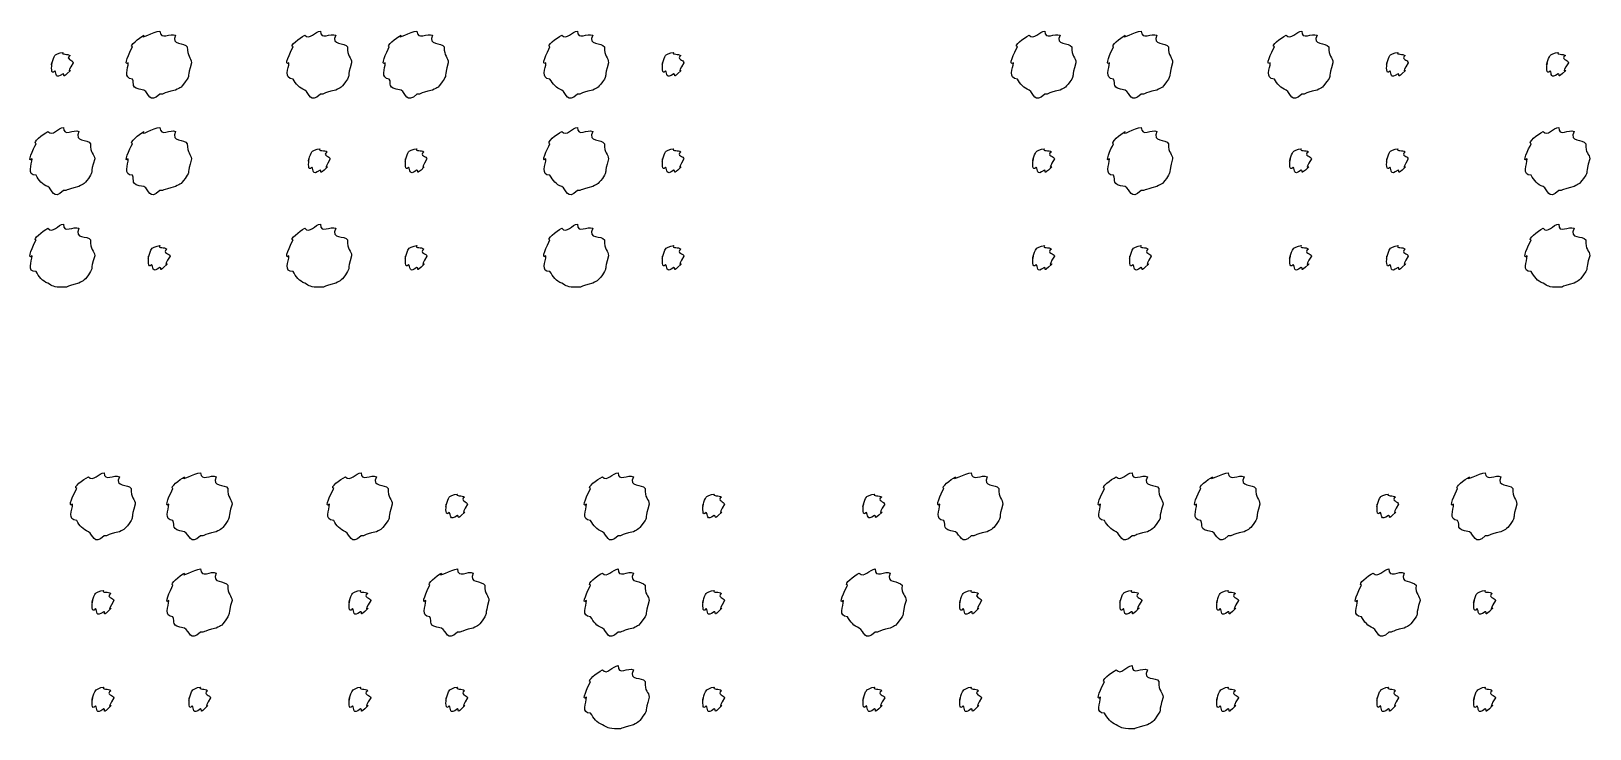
# Model space of a CAD drawing. Header units: millimetres. Extents: x 32 to 178, y 41 to 266.
# Drawn here: x 106.98 to 123.85, y 210.85 to 218.41 of the extents above; entities that cross this region are included whole.
import ezdxf

# ---------------------------------------------------------------- set-up
doc = ezdxf.new("R2010")
doc.units = ezdxf.units.MM
doc.layers.get('0').update_dxf_attribs({"linetype": 'CONTINUOUS'})

msp = doc.modelspace()

# ---------------------------------------------------------------- linework, layer by layer
at = {"color": 0}
for p, q in [((108.37, 218.408), (108.37, 218.408)), ((110.111, 218.408), (110.111, 218.408)), ((111.153, 218.408), (111.153, 218.408)), ((112.893, 218.408), (112.893, 218.408)), ((117.953, 218.408), (117.953, 218.408)), ((118.995, 218.408), (118.995, 218.408)), ((120.735, 218.408), (120.735, 218.408)), ((107.323, 218.176), (107.323, 218.176)), ((113.935, 218.176), (113.935, 218.176)), ((121.777, 218.176), (121.777, 218.176)), ((123.512, 218.176), (123.512, 218.176)), ((107.328, 217.366), (107.328, 217.366)), ((108.37, 217.366), (108.37, 217.366)), ((112.893, 217.366), (112.893, 217.366)), ((118.995, 217.366), (118.995, 217.366)), ((123.518, 217.366), (123.518, 217.366)), ((110.105, 217.135), (110.105, 217.135)), ((111.153, 217.135), (111.153, 217.135)), ((113.935, 217.135), (113.935, 217.135)), ((117.948, 217.135), (117.948, 217.135)), ((120.73, 217.135), (120.73, 217.135)), ((121.777, 217.135), (121.777, 217.135)), ((107.328, 216.319), (107.328, 216.319)), ((110.111, 216.319), (110.111, 216.319)), ((112.893, 216.319), (112.893, 216.319)), ((123.518, 216.319), (123.518, 216.319)), ((108.37, 216.087), (108.37, 216.087)), ((111.153, 216.087), (111.153, 216.087)), ((113.935, 216.087), (113.935, 216.087)), ((117.948, 216.087), (117.948, 216.087)), ((118.995, 216.087), (118.995, 216.087)), ((120.73, 216.087), (120.73, 216.087)), ((121.777, 216.087), (121.777, 216.087)), ((107.768, 213.628), (107.768, 213.628)), ((108.81, 213.628), (108.81, 213.628)), ((110.55, 213.628), (110.55, 213.628)), ((113.333, 213.628), (113.333, 213.628)), ((117.157, 213.628), (117.157, 213.628)), ((118.897, 213.628), (118.897, 213.628)), ((119.939, 213.628), (119.939, 213.628)), ((122.721, 213.628), (122.721, 213.628)), ((111.592, 213.396), (111.592, 213.396)), ((114.374, 213.396), (114.374, 213.396)), ((116.109, 213.396), (116.109, 213.396)), ((121.674, 213.396), (121.674, 213.396)), ((108.81, 212.586), (108.81, 212.586)), ((111.592, 212.586), (111.592, 212.586)), ((113.333, 212.586), (113.333, 212.586)), ((116.115, 212.586), (116.115, 212.586)), ((121.679, 212.586), (121.679, 212.586)), ((107.763, 212.354), (107.763, 212.354)), ((110.545, 212.354), (110.545, 212.354)), ((114.374, 212.354), (114.374, 212.354)), ((117.157, 212.354), (117.157, 212.354)), ((118.892, 212.354), (118.892, 212.354)), ((119.939, 212.354), (119.939, 212.354)), ((122.721, 212.354), (122.721, 212.354)), ((113.333, 211.539), (113.333, 211.539)), ((118.897, 211.539), (118.897, 211.539)), ((107.763, 211.307), (107.763, 211.307)), ((108.81, 211.307), (108.81, 211.307)), ((110.545, 211.307), (110.545, 211.307)), ((111.592, 211.307), (111.592, 211.307)), ((114.374, 211.307), (114.374, 211.307)), ((116.109, 211.307), (116.109, 211.307)), ((117.157, 211.307), (117.157, 211.307)), ((119.939, 211.307), (119.939, 211.307)), ((121.674, 211.307), (121.674, 211.307)), ((122.721, 211.307), (122.721, 211.307))]:
    msp.add_line(p, q, dxfattribs=at)
for points in [[(108.199, 218.364), (108.14, 218.306), (108.311, 218.408), (108.37, 218.408)], [(108.37, 218.408), (108.376, 218.306), (108.486, 218.393), (108.541, 218.364)], [(109.94, 218.364), (109.992, 218.306), (110.051, 218.408), (110.111, 218.408)], [(110.111, 218.408), (110.107, 218.306), (110.221, 218.393), (110.276, 218.364)], [(110.982, 218.364), (110.923, 218.306), (111.093, 218.408), (111.153, 218.408)], [(111.153, 218.408), (111.158, 218.306), (111.268, 218.393), (111.324, 218.364)], [(112.722, 218.364), (112.775, 218.306), (112.834, 218.408), (112.893, 218.408)], [(112.893, 218.408), (112.889, 218.306), (113.003, 218.393), (113.058, 218.364)], [(117.782, 218.364), (117.835, 218.306), (117.894, 218.408), (117.953, 218.408)], [(117.953, 218.408), (117.949, 218.306), (118.063, 218.393), (118.118, 218.364)], [(118.824, 218.364), (118.765, 218.306), (118.936, 218.408), (118.995, 218.408)], [(118.995, 218.408), (119, 218.306), (119.111, 218.393), (119.166, 218.364)], [(120.565, 218.364), (120.617, 218.306), (120.676, 218.408), (120.735, 218.408)], [(120.735, 218.408), (120.731, 218.306), (120.846, 218.393), (120.901, 218.364)], [(108.029, 218.066), (107.971, 218.019), (108.042, 218.182), (108.073, 218.237)], [(108.073, 218.237), (108.034, 218.248), (108.147, 218.333), (108.199, 218.364)], [(108.541, 218.364), (108.486, 218.248), (108.638, 218.292), (108.668, 218.237)], [(108.668, 218.237), (108.663, 218.138), (108.712, 218.124), (108.712, 218.066)], [(109.769, 218.066), (109.706, 218.019), (109.783, 218.182), (109.813, 218.237)], [(109.813, 218.237), (109.765, 218.248), (109.885, 218.333), (109.94, 218.364)], [(110.276, 218.364), (110.217, 218.248), (110.373, 218.292), (110.403, 218.237)], [(110.403, 218.237), (110.393, 218.138), (110.447, 218.124), (110.447, 218.066)], [(110.811, 218.066), (110.753, 218.019), (110.824, 218.182), (110.855, 218.237)], [(110.855, 218.237), (110.816, 218.248), (110.929, 218.333), (110.982, 218.364)], [(111.324, 218.364), (111.268, 218.248), (111.42, 218.292), (111.45, 218.237)], [(111.45, 218.237), (111.445, 218.138), (111.494, 218.124), (111.494, 218.066)], [(112.551, 218.066), (112.488, 218.019), (112.565, 218.182), (112.595, 218.237)], [(112.595, 218.237), (112.547, 218.248), (112.667, 218.333), (112.722, 218.364)], [(113.058, 218.364), (112.999, 218.248), (113.155, 218.292), (113.185, 218.237)], [(113.185, 218.237), (113.176, 218.138), (113.229, 218.124), (113.229, 218.066)], [(117.612, 218.066), (117.548, 218.019), (117.625, 218.182), (117.656, 218.237)], [(117.656, 218.237), (117.607, 218.248), (117.727, 218.333), (117.782, 218.364)], [(118.118, 218.364), (118.059, 218.248), (118.215, 218.292), (118.245, 218.237)], [(118.245, 218.237), (118.236, 218.138), (118.29, 218.124), (118.29, 218.066)], [(118.653, 218.066), (118.595, 218.019), (118.667, 218.182), (118.697, 218.237)], [(118.697, 218.237), (118.659, 218.248), (118.772, 218.333), (118.824, 218.364)], [(119.166, 218.364), (119.111, 218.248), (119.262, 218.292), (119.293, 218.237)], [(119.293, 218.237), (119.287, 218.138), (119.337, 218.124), (119.337, 218.066)], [(120.394, 218.066), (120.33, 218.019), (120.408, 218.182), (120.438, 218.237)], [(120.438, 218.237), (120.39, 218.248), (120.51, 218.333), (120.565, 218.364)], [(120.901, 218.364), (120.842, 218.248), (120.997, 218.292), (121.027, 218.237)], [(121.027, 218.237), (121.018, 218.138), (121.072, 218.124), (121.072, 218.066)], [(107.202, 218.066), (107.185, 217.991), (107.213, 218.121), (107.235, 218.143)], [(107.235, 217.978), (107.185, 217.924), (107.202, 218.029), (107.202, 218.066)], [(107.235, 218.143), (107.229, 218.152), (107.286, 218.176), (107.323, 218.176)], [(107.323, 218.176), (107.296, 218.152), (107.378, 218.166), (107.4, 218.143)], [(107.4, 218.143), (107.34, 218.108), (107.433, 218.095), (107.433, 218.066)], [(107.433, 218.066), (107.34, 217.924), (107.422, 218), (107.4, 217.978)], [(108.073, 217.89), (107.971, 217.898), (108.029, 218.003), (108.029, 218.066)], [(108.712, 218.066), (108.663, 217.898), (108.697, 217.945), (108.668, 217.89)], [(109.813, 217.89), (109.706, 217.898), (109.769, 218.003), (109.769, 218.066)], [(110.447, 218.066), (110.393, 217.898), (110.432, 217.945), (110.403, 217.89)], [(110.855, 217.89), (110.753, 217.898), (110.811, 218.003), (110.811, 218.066)], [(111.494, 218.066), (111.445, 217.898), (111.479, 217.945), (111.45, 217.89)], [(112.595, 217.89), (112.488, 217.898), (112.551, 218.003), (112.551, 218.066)], [(113.229, 218.066), (113.176, 217.898), (113.214, 217.945), (113.185, 217.89)], [(113.814, 218.066), (113.8, 217.991), (113.824, 218.121), (113.847, 218.143)], [(113.847, 217.978), (113.8, 217.924), (113.814, 218.029), (113.814, 218.066)], [(113.847, 218.143), (113.844, 218.152), (113.897, 218.176), (113.935, 218.176)], [(113.935, 218.176), (113.91, 218.152), (113.99, 218.166), (114.012, 218.143)], [(114.012, 218.143), (113.954, 218.108), (114.045, 218.095), (114.045, 218.066)], [(114.045, 218.066), (113.954, 217.924), (114.034, 218), (114.012, 217.978)], [(117.656, 217.89), (117.548, 217.898), (117.612, 218.003), (117.612, 218.066)], [(118.29, 218.066), (118.236, 217.898), (118.274, 217.945), (118.245, 217.89)], [(118.697, 217.89), (118.595, 217.898), (118.653, 218.003), (118.653, 218.066)], [(119.337, 218.066), (119.287, 217.898), (119.321, 217.945), (119.293, 217.89)], [(120.438, 217.89), (120.33, 217.898), (120.394, 218.003), (120.394, 218.066)], [(121.072, 218.066), (121.018, 217.898), (121.056, 217.945), (121.027, 217.89)], [(121.656, 218.066), (121.642, 217.991), (121.667, 218.121), (121.689, 218.143)], [(121.689, 217.978), (121.642, 217.924), (121.656, 218.029), (121.656, 218.066)], [(121.689, 218.143), (121.686, 218.152), (121.74, 218.176), (121.777, 218.176)], [(121.777, 218.176), (121.752, 218.152), (121.833, 218.166), (121.854, 218.143)], [(121.854, 218.143), (121.797, 218.108), (121.888, 218.095), (121.888, 218.066)], [(121.888, 218.066), (121.797, 217.924), (121.877, 218), (121.854, 217.978)], [(123.391, 218.066), (123.375, 217.991), (123.402, 218.121), (123.424, 218.143)], [(123.424, 217.978), (123.375, 217.924), (123.391, 218.029), (123.391, 218.066)], [(123.424, 218.143), (123.419, 218.152), (123.475, 218.176), (123.512, 218.176)], [(123.512, 218.176), (123.485, 218.152), (123.567, 218.166), (123.589, 218.143)], [(123.589, 218.143), (123.529, 218.108), (123.623, 218.095), (123.623, 218.066)], [(123.623, 218.066), (123.529, 217.924), (123.612, 218), (123.589, 217.978)], [(107.323, 217.945), (107.229, 217.88), (107.257, 217.956), (107.235, 217.978)], [(107.4, 217.978), (107.296, 217.88), (107.352, 217.945), (107.323, 217.945)], [(108.199, 217.769), (108.034, 217.792), (108.106, 217.837), (108.073, 217.89)], [(108.668, 217.89), (108.603, 217.792), (108.596, 217.798), (108.541, 217.769)], [(109.94, 217.769), (109.882, 217.792), (109.842, 217.837), (109.813, 217.89)], [(110.403, 217.89), (110.334, 217.792), (110.331, 217.798), (110.276, 217.769)], [(110.982, 217.769), (110.816, 217.792), (110.888, 217.837), (110.855, 217.89)], [(111.45, 217.89), (111.385, 217.792), (111.379, 217.798), (111.324, 217.769)], [(112.722, 217.769), (112.664, 217.792), (112.624, 217.837), (112.595, 217.89)], [(113.185, 217.89), (113.116, 217.792), (113.114, 217.798), (113.058, 217.769)], [(113.935, 217.945), (113.844, 217.88), (113.869, 217.956), (113.847, 217.978)], [(114.012, 217.978), (113.91, 217.88), (113.964, 217.945), (113.935, 217.945)], [(117.782, 217.769), (117.724, 217.792), (117.685, 217.837), (117.656, 217.89)], [(118.245, 217.89), (118.176, 217.792), (118.174, 217.798), (118.118, 217.769)], [(118.824, 217.769), (118.659, 217.792), (118.731, 217.837), (118.697, 217.89)], [(119.293, 217.89), (119.228, 217.792), (119.221, 217.798), (119.166, 217.769)], [(120.565, 217.769), (120.507, 217.792), (120.467, 217.837), (120.438, 217.89)], [(121.027, 217.89), (120.959, 217.792), (120.956, 217.798), (120.901, 217.769)], [(121.777, 217.945), (121.686, 217.88), (121.711, 217.956), (121.689, 217.978)], [(121.854, 217.978), (121.752, 217.88), (121.806, 217.945), (121.777, 217.945)], [(123.512, 217.945), (123.419, 217.88), (123.446, 217.956), (123.424, 217.978)], [(123.589, 217.978), (123.485, 217.88), (123.541, 217.945), (123.512, 217.945)], [(108.37, 217.725), (108.257, 217.616), (108.254, 217.738), (108.199, 217.769)], [(108.541, 217.769), (108.376, 217.733), (108.428, 217.725), (108.37, 217.725)], [(110.111, 217.725), (109.992, 217.616), (109.995, 217.738), (109.94, 217.769)], [(110.276, 217.769), (110.107, 217.733), (110.166, 217.725), (110.111, 217.725)], [(111.153, 217.725), (111.04, 217.616), (111.037, 217.738), (110.982, 217.769)], [(111.324, 217.769), (111.158, 217.733), (111.21, 217.725), (111.153, 217.725)], [(112.893, 217.725), (112.775, 217.616), (112.777, 217.738), (112.722, 217.769)], [(113.058, 217.769), (112.889, 217.733), (112.948, 217.725), (112.893, 217.725)], [(117.953, 217.725), (117.835, 217.616), (117.837, 217.738), (117.782, 217.769)], [(118.118, 217.769), (117.949, 217.733), (118.008, 217.725), (117.953, 217.725)], [(118.995, 217.725), (118.882, 217.616), (118.879, 217.738), (118.824, 217.769)], [(119.166, 217.769), (119, 217.733), (119.053, 217.725), (118.995, 217.725)], [(120.735, 217.725), (120.617, 217.616), (120.62, 217.738), (120.565, 217.769)], [(120.901, 217.769), (120.731, 217.733), (120.79, 217.725), (120.735, 217.725)], [(107.031, 217.19), (106.983, 217.201), (107.103, 217.292), (107.158, 217.322)], [(107.158, 217.322), (107.21, 217.259), (107.269, 217.366), (107.328, 217.366)], [(107.328, 217.366), (107.325, 217.259), (107.439, 217.351), (107.494, 217.322)], [(107.494, 217.322), (107.435, 217.201), (107.59, 217.248), (107.621, 217.19)], [(108.073, 217.19), (108.034, 217.201), (108.147, 217.292), (108.199, 217.322)], [(108.199, 217.322), (108.14, 217.259), (108.311, 217.366), (108.37, 217.366)], [(108.37, 217.366), (108.376, 217.259), (108.486, 217.351), (108.541, 217.322)], [(108.541, 217.322), (108.486, 217.201), (108.638, 217.248), (108.668, 217.19)], [(112.595, 217.19), (112.547, 217.201), (112.667, 217.292), (112.722, 217.322)], [(112.722, 217.322), (112.775, 217.259), (112.834, 217.366), (112.893, 217.366)], [(112.893, 217.366), (112.889, 217.259), (113.003, 217.351), (113.058, 217.322)], [(113.058, 217.322), (112.999, 217.201), (113.155, 217.248), (113.185, 217.19)], [(118.697, 217.19), (118.659, 217.201), (118.772, 217.292), (118.824, 217.322)], [(118.824, 217.322), (118.765, 217.259), (118.936, 217.366), (118.995, 217.366)], [(118.995, 217.366), (119, 217.259), (119.111, 217.351), (119.166, 217.322)], [(119.166, 217.322), (119.111, 217.201), (119.262, 217.248), (119.293, 217.19)], [(123.22, 217.19), (123.172, 217.201), (123.292, 217.292), (123.347, 217.322)], [(123.347, 217.322), (123.399, 217.259), (123.458, 217.366), (123.518, 217.366)], [(123.518, 217.366), (123.513, 217.259), (123.628, 217.351), (123.683, 217.322)], [(123.683, 217.322), (123.624, 217.201), (123.779, 217.248), (123.81, 217.19)], [(106.987, 217.025), (106.923, 216.969), (107.001, 217.135), (107.031, 217.19)], [(107.621, 217.19), (107.611, 217.086), (107.665, 217.08), (107.665, 217.025)], [(108.029, 217.025), (107.971, 216.969), (108.042, 217.135), (108.073, 217.19)], [(108.668, 217.19), (108.663, 217.086), (108.712, 217.08), (108.712, 217.025)], [(109.984, 217.025), (109.968, 216.943), (109.995, 217.08), (110.017, 217.102)], [(110.017, 217.102), (110.012, 217.104), (110.068, 217.135), (110.105, 217.135)], [(110.105, 217.135), (110.078, 217.104), (110.161, 217.124), (110.182, 217.102)], [(110.182, 217.102), (110.122, 217.06), (110.216, 217.054), (110.216, 217.025)], [(111.031, 217.025), (111.017, 216.943), (111.042, 217.08), (111.064, 217.102)], [(111.064, 217.102), (111.062, 217.104), (111.115, 217.135), (111.153, 217.135)], [(111.153, 217.135), (111.128, 217.104), (111.208, 217.124), (111.23, 217.102)], [(111.23, 217.102), (111.172, 217.06), (111.263, 217.054), (111.263, 217.025)], [(112.551, 217.025), (112.488, 216.969), (112.565, 217.135), (112.595, 217.19)], [(113.185, 217.19), (113.176, 217.086), (113.229, 217.08), (113.229, 217.025)], [(113.814, 217.025), (113.8, 216.943), (113.824, 217.08), (113.847, 217.102)], [(113.847, 217.102), (113.844, 217.104), (113.897, 217.135), (113.935, 217.135)], [(113.935, 217.135), (113.91, 217.104), (113.99, 217.124), (114.012, 217.102)], [(114.012, 217.102), (113.954, 217.06), (114.045, 217.054), (114.045, 217.025)], [(117.826, 217.025), (117.81, 216.943), (117.837, 217.08), (117.86, 217.102)], [(117.86, 217.102), (117.854, 217.104), (117.91, 217.135), (117.948, 217.135)], [(117.948, 217.135), (117.92, 217.104), (118.003, 217.124), (118.025, 217.102)], [(118.025, 217.102), (117.964, 217.06), (118.058, 217.054), (118.058, 217.025)], [(118.653, 217.025), (118.595, 216.969), (118.667, 217.135), (118.697, 217.19)], [(119.293, 217.19), (119.287, 217.086), (119.337, 217.08), (119.337, 217.025)], [(120.609, 217.025), (120.592, 216.943), (120.62, 217.08), (120.642, 217.102)], [(120.642, 217.102), (120.636, 217.104), (120.693, 217.135), (120.73, 217.135)], [(120.73, 217.135), (120.702, 217.104), (120.785, 217.124), (120.807, 217.102)], [(120.807, 217.102), (120.746, 217.06), (120.84, 217.054), (120.84, 217.025)], [(121.656, 217.025), (121.642, 216.943), (121.667, 217.08), (121.689, 217.102)], [(121.689, 217.102), (121.686, 217.104), (121.74, 217.135), (121.777, 217.135)], [(121.777, 217.135), (121.752, 217.104), (121.833, 217.124), (121.854, 217.102)], [(121.854, 217.102), (121.797, 217.06), (121.888, 217.054), (121.888, 217.025)], [(123.176, 217.025), (123.112, 216.969), (123.19, 217.135), (123.22, 217.19)], [(123.81, 217.19), (123.8, 217.086), (123.854, 217.08), (123.854, 217.025)], [(107.031, 216.848), (106.923, 216.851), (106.987, 216.961), (106.987, 217.025)], [(107.665, 217.025), (107.611, 216.851), (107.649, 216.903), (107.621, 216.848)], [(108.073, 216.848), (107.971, 216.851), (108.029, 216.961), (108.029, 217.025)], [(108.712, 217.025), (108.663, 216.851), (108.697, 216.903), (108.668, 216.848)], [(110.017, 216.936), (109.968, 216.877), (109.984, 216.987), (109.984, 217.025)], [(110.105, 216.903), (110.012, 216.833), (110.039, 216.914), (110.017, 216.936)], [(110.182, 216.936), (110.078, 216.833), (110.134, 216.903), (110.105, 216.903)], [(110.216, 217.025), (110.122, 216.877), (110.205, 216.958), (110.182, 216.936)], [(111.064, 216.936), (111.017, 216.877), (111.031, 216.987), (111.031, 217.025)], [(111.153, 216.903), (111.062, 216.833), (111.087, 216.914), (111.064, 216.936)], [(111.23, 216.936), (111.128, 216.833), (111.181, 216.903), (111.153, 216.903)], [(111.263, 217.025), (111.172, 216.877), (111.252, 216.958), (111.23, 216.936)], [(112.595, 216.848), (112.488, 216.851), (112.551, 216.961), (112.551, 217.025)], [(113.229, 217.025), (113.176, 216.851), (113.214, 216.903), (113.185, 216.848)], [(113.847, 216.936), (113.8, 216.877), (113.814, 216.987), (113.814, 217.025)], [(113.935, 216.903), (113.844, 216.833), (113.869, 216.914), (113.847, 216.936)], [(114.012, 216.936), (113.91, 216.833), (113.964, 216.903), (113.935, 216.903)], [(114.045, 217.025), (113.954, 216.877), (114.034, 216.958), (114.012, 216.936)], [(117.86, 216.936), (117.81, 216.877), (117.826, 216.987), (117.826, 217.025)], [(117.948, 216.903), (117.854, 216.833), (117.881, 216.914), (117.86, 216.936)], [(118.025, 216.936), (117.92, 216.833), (117.977, 216.903), (117.948, 216.903)], [(118.058, 217.025), (117.964, 216.877), (118.047, 216.958), (118.025, 216.936)], [(118.697, 216.848), (118.595, 216.851), (118.653, 216.961), (118.653, 217.025)], [(119.337, 217.025), (119.287, 216.851), (119.321, 216.903), (119.293, 216.848)], [(120.642, 216.936), (120.592, 216.877), (120.609, 216.987), (120.609, 217.025)], [(120.73, 216.903), (120.636, 216.833), (120.664, 216.914), (120.642, 216.936)], [(120.807, 216.936), (120.702, 216.833), (120.759, 216.903), (120.73, 216.903)], [(120.84, 217.025), (120.746, 216.877), (120.829, 216.958), (120.807, 216.936)], [(121.689, 216.936), (121.642, 216.877), (121.656, 216.987), (121.656, 217.025)], [(121.777, 216.903), (121.686, 216.833), (121.711, 216.914), (121.689, 216.936)], [(121.854, 216.936), (121.752, 216.833), (121.806, 216.903), (121.777, 216.903)], [(121.888, 217.025), (121.797, 216.877), (121.877, 216.958), (121.854, 216.936)], [(123.22, 216.848), (123.112, 216.851), (123.176, 216.961), (123.176, 217.025)], [(123.854, 217.025), (123.8, 216.851), (123.839, 216.903), (123.81, 216.848)], [(107.158, 216.727), (107.1, 216.745), (107.06, 216.796), (107.031, 216.848)], [(107.328, 216.683), (107.21, 216.569), (107.213, 216.697), (107.158, 216.727)], [(107.494, 216.727), (107.325, 216.686), (107.384, 216.683), (107.328, 216.683)], [(107.621, 216.848), (107.552, 216.745), (107.549, 216.756), (107.494, 216.727)], [(108.199, 216.727), (108.034, 216.745), (108.106, 216.796), (108.073, 216.848)], [(108.37, 216.683), (108.257, 216.569), (108.254, 216.697), (108.199, 216.727)], [(108.541, 216.727), (108.376, 216.686), (108.428, 216.683), (108.37, 216.683)], [(108.668, 216.848), (108.603, 216.745), (108.596, 216.756), (108.541, 216.727)], [(112.722, 216.727), (112.664, 216.745), (112.624, 216.796), (112.595, 216.848)], [(112.893, 216.683), (112.775, 216.569), (112.777, 216.697), (112.722, 216.727)], [(113.058, 216.727), (112.889, 216.686), (112.948, 216.683), (112.893, 216.683)], [(113.185, 216.848), (113.116, 216.745), (113.114, 216.756), (113.058, 216.727)], [(118.824, 216.727), (118.659, 216.745), (118.731, 216.796), (118.697, 216.848)], [(118.995, 216.683), (118.882, 216.569), (118.879, 216.697), (118.824, 216.727)], [(119.166, 216.727), (119, 216.686), (119.053, 216.683), (118.995, 216.683)], [(119.293, 216.848), (119.228, 216.745), (119.221, 216.756), (119.166, 216.727)], [(123.347, 216.727), (123.289, 216.745), (123.249, 216.796), (123.22, 216.848)], [(123.518, 216.683), (123.399, 216.569), (123.402, 216.697), (123.347, 216.727)], [(123.683, 216.727), (123.513, 216.686), (123.573, 216.683), (123.518, 216.683)], [(123.81, 216.848), (123.741, 216.745), (123.738, 216.756), (123.683, 216.727)], [(107.031, 216.148), (106.983, 216.149), (107.103, 216.245), (107.158, 216.275)], [(107.158, 216.275), (107.21, 216.209), (107.269, 216.319), (107.328, 216.319)], [(107.328, 216.319), (107.325, 216.209), (107.439, 216.304), (107.494, 216.275)], [(107.494, 216.275), (107.435, 216.149), (107.59, 216.203), (107.621, 216.148)], [(109.813, 216.148), (109.765, 216.149), (109.885, 216.245), (109.94, 216.275)], [(109.94, 216.275), (109.992, 216.209), (110.051, 216.319), (110.111, 216.319)], [(110.111, 216.319), (110.107, 216.209), (110.221, 216.304), (110.276, 216.275)], [(110.276, 216.275), (110.217, 216.149), (110.373, 216.203), (110.403, 216.148)], [(112.595, 216.148), (112.547, 216.149), (112.667, 216.245), (112.722, 216.275)], [(112.722, 216.275), (112.775, 216.209), (112.834, 216.319), (112.893, 216.319)], [(112.893, 216.319), (112.889, 216.209), (113.003, 216.304), (113.058, 216.275)], [(113.058, 216.275), (112.999, 216.149), (113.155, 216.203), (113.185, 216.148)], [(123.22, 216.148), (123.172, 216.149), (123.292, 216.245), (123.347, 216.275)], [(123.347, 216.275), (123.399, 216.209), (123.458, 216.319), (123.518, 216.319)], [(123.518, 216.319), (123.513, 216.209), (123.628, 216.304), (123.683, 216.275)], [(123.683, 216.275), (123.624, 216.149), (123.779, 216.203), (123.81, 216.148)], [(106.987, 215.977), (106.923, 215.922), (107.001, 216.093), (107.031, 216.148)], [(107.621, 216.148), (107.611, 216.039), (107.665, 216.035), (107.665, 215.977)], [(108.249, 215.972), (108.235, 215.889), (108.26, 216.027), (108.282, 216.049)], [(108.282, 216.049), (108.279, 216.055), (108.333, 216.087), (108.37, 216.087)], [(108.37, 216.087), (108.345, 216.055), (108.426, 216.074), (108.447, 216.049)], [(108.447, 216.049), (108.39, 216.006), (108.481, 216.001), (108.481, 215.972)], [(109.769, 215.977), (109.706, 215.922), (109.783, 216.093), (109.813, 216.148)], [(110.403, 216.148), (110.393, 216.039), (110.447, 216.035), (110.447, 215.977)], [(111.031, 215.972), (111.017, 215.889), (111.042, 216.027), (111.064, 216.049)], [(111.064, 216.049), (111.062, 216.055), (111.115, 216.087), (111.153, 216.087)], [(111.153, 216.087), (111.128, 216.055), (111.208, 216.074), (111.23, 216.049)], [(111.23, 216.049), (111.172, 216.006), (111.263, 216.001), (111.263, 215.972)], [(112.551, 215.977), (112.488, 215.922), (112.565, 216.093), (112.595, 216.148)], [(113.185, 216.148), (113.176, 216.039), (113.229, 216.035), (113.229, 215.977)], [(113.814, 215.972), (113.8, 215.889), (113.824, 216.027), (113.847, 216.049)], [(113.847, 216.049), (113.844, 216.055), (113.897, 216.087), (113.935, 216.087)], [(113.935, 216.087), (113.91, 216.055), (113.99, 216.074), (114.012, 216.049)], [(114.012, 216.049), (113.954, 216.006), (114.045, 216.001), (114.045, 215.972)], [(117.826, 215.972), (117.81, 215.889), (117.837, 216.027), (117.86, 216.049)], [(117.86, 216.049), (117.854, 216.055), (117.91, 216.087), (117.948, 216.087)], [(117.948, 216.087), (117.92, 216.055), (118.003, 216.074), (118.025, 216.049)], [(118.025, 216.049), (117.964, 216.006), (118.058, 216.001), (118.058, 215.972)], [(118.874, 215.972), (118.86, 215.889), (118.885, 216.027), (118.907, 216.049)], [(118.907, 216.049), (118.904, 216.055), (118.958, 216.087), (118.995, 216.087)], [(118.995, 216.087), (118.97, 216.055), (119.05, 216.074), (119.072, 216.049)], [(119.072, 216.049), (119.014, 216.006), (119.105, 216.001), (119.105, 215.972)], [(120.609, 215.972), (120.592, 215.889), (120.62, 216.027), (120.642, 216.049)], [(120.642, 216.049), (120.636, 216.055), (120.693, 216.087), (120.73, 216.087)], [(120.73, 216.087), (120.702, 216.055), (120.785, 216.074), (120.807, 216.049)], [(120.807, 216.049), (120.746, 216.006), (120.84, 216.001), (120.84, 215.972)], [(121.656, 215.972), (121.642, 215.889), (121.667, 216.027), (121.689, 216.049)], [(121.689, 216.049), (121.686, 216.055), (121.74, 216.087), (121.777, 216.087)], [(121.777, 216.087), (121.752, 216.055), (121.833, 216.074), (121.854, 216.049)], [(121.854, 216.049), (121.797, 216.006), (121.888, 216.001), (121.888, 215.972)], [(123.176, 215.977), (123.112, 215.922), (123.19, 216.093), (123.22, 216.148)], [(123.81, 216.148), (123.8, 216.039), (123.854, 216.035), (123.854, 215.977)], [(107.031, 215.806), (106.923, 215.801), (106.987, 215.914), (106.987, 215.977)], [(107.665, 215.977), (107.611, 215.801), (107.649, 215.857), (107.621, 215.806)], [(108.282, 215.883), (108.235, 215.826), (108.249, 215.938), (108.249, 215.972)], [(108.37, 215.85), (108.279, 215.779), (108.304, 215.862), (108.282, 215.883)], [(108.447, 215.883), (108.345, 215.779), (108.399, 215.85), (108.37, 215.85)], [(108.481, 215.972), (108.39, 215.826), (108.47, 215.908), (108.447, 215.883)], [(109.813, 215.806), (109.706, 215.801), (109.769, 215.914), (109.769, 215.977)], [(110.447, 215.977), (110.393, 215.801), (110.432, 215.857), (110.403, 215.806)], [(111.064, 215.883), (111.017, 215.826), (111.031, 215.938), (111.031, 215.972)], [(111.153, 215.85), (111.062, 215.779), (111.087, 215.862), (111.064, 215.883)], [(111.23, 215.883), (111.128, 215.779), (111.181, 215.85), (111.153, 215.85)], [(111.263, 215.972), (111.172, 215.826), (111.252, 215.908), (111.23, 215.883)], [(112.595, 215.806), (112.488, 215.801), (112.551, 215.914), (112.551, 215.977)], [(113.229, 215.977), (113.176, 215.801), (113.214, 215.857), (113.185, 215.806)], [(113.847, 215.883), (113.8, 215.826), (113.814, 215.938), (113.814, 215.972)], [(113.935, 215.85), (113.844, 215.779), (113.869, 215.862), (113.847, 215.883)], [(114.012, 215.883), (113.91, 215.779), (113.964, 215.85), (113.935, 215.85)], [(114.045, 215.972), (113.954, 215.826), (114.034, 215.908), (114.012, 215.883)], [(117.86, 215.883), (117.81, 215.826), (117.826, 215.938), (117.826, 215.972)], [(117.948, 215.85), (117.854, 215.779), (117.881, 215.862), (117.86, 215.883)], [(118.025, 215.883), (117.92, 215.779), (117.977, 215.85), (117.948, 215.85)], [(118.058, 215.972), (117.964, 215.826), (118.047, 215.908), (118.025, 215.883)], [(118.907, 215.883), (118.86, 215.826), (118.874, 215.938), (118.874, 215.972)], [(118.995, 215.85), (118.904, 215.779), (118.929, 215.862), (118.907, 215.883)], [(119.072, 215.883), (118.97, 215.779), (119.024, 215.85), (118.995, 215.85)], [(119.105, 215.972), (119.014, 215.826), (119.094, 215.908), (119.072, 215.883)], [(120.642, 215.883), (120.592, 215.826), (120.609, 215.938), (120.609, 215.972)], [(120.73, 215.85), (120.636, 215.779), (120.664, 215.862), (120.642, 215.883)], [(120.807, 215.883), (120.702, 215.779), (120.759, 215.85), (120.73, 215.85)], [(120.84, 215.972), (120.746, 215.826), (120.829, 215.908), (120.807, 215.883)], [(121.689, 215.883), (121.642, 215.826), (121.656, 215.938), (121.656, 215.972)], [(121.777, 215.85), (121.686, 215.779), (121.711, 215.862), (121.689, 215.883)], [(121.854, 215.883), (121.752, 215.779), (121.806, 215.85), (121.777, 215.85)], [(121.888, 215.972), (121.797, 215.826), (121.877, 215.908), (121.854, 215.883)], [(123.22, 215.806), (123.112, 215.801), (123.176, 215.914), (123.176, 215.977)], [(123.854, 215.977), (123.8, 215.801), (123.839, 215.857), (123.81, 215.806)], [(107.158, 215.68), (107.1, 215.698), (107.06, 215.754), (107.031, 215.806)], [(107.621, 215.806), (107.552, 215.698), (107.549, 215.713), (107.494, 215.68)], [(109.94, 215.68), (109.882, 215.698), (109.842, 215.754), (109.813, 215.806)], [(110.403, 215.806), (110.334, 215.698), (110.331, 215.713), (110.276, 215.68)], [(112.722, 215.68), (112.664, 215.698), (112.624, 215.754), (112.595, 215.806)], [(113.185, 215.806), (113.116, 215.698), (113.114, 215.713), (113.058, 215.68)], [(123.347, 215.68), (123.289, 215.698), (123.249, 215.754), (123.22, 215.806)], [(123.81, 215.806), (123.741, 215.698), (123.738, 215.713), (123.683, 215.68)], [(107.328, 215.635), (107.21, 215.635), (107.213, 215.649), (107.158, 215.68)], [(107.494, 215.68), (107.325, 215.635), (107.384, 215.635), (107.328, 215.635)], [(110.111, 215.635), (109.992, 215.635), (109.995, 215.649), (109.94, 215.68)], [(110.276, 215.68), (110.107, 215.635), (110.166, 215.635), (110.111, 215.635)], [(112.893, 215.635), (112.775, 215.635), (112.777, 215.649), (112.722, 215.68)], [(113.058, 215.68), (112.889, 215.635), (112.948, 215.635), (112.893, 215.635)], [(123.518, 215.635), (123.399, 215.635), (123.402, 215.649), (123.347, 215.68)], [(123.683, 215.68), (123.513, 215.635), (123.573, 215.635), (123.518, 215.635)], [(107.471, 213.457), (107.422, 213.468), (107.542, 213.553), (107.597, 213.584)], [(107.597, 213.584), (107.649, 213.526), (107.709, 213.628), (107.768, 213.628)], [(107.768, 213.628), (107.764, 213.526), (107.878, 213.613), (107.933, 213.584)], [(107.933, 213.584), (107.874, 213.468), (108.03, 213.512), (108.06, 213.457)], [(108.512, 213.457), (108.474, 213.468), (108.587, 213.553), (108.639, 213.584)], [(108.639, 213.584), (108.58, 213.526), (108.751, 213.628), (108.81, 213.628)], [(108.81, 213.628), (108.815, 213.526), (108.926, 213.613), (108.981, 213.584)], [(108.981, 213.584), (108.926, 213.468), (109.077, 213.512), (109.107, 213.457)], [(110.253, 213.457), (110.205, 213.468), (110.324, 213.553), (110.38, 213.584)], [(110.38, 213.584), (110.432, 213.526), (110.491, 213.628), (110.55, 213.628)], [(110.55, 213.628), (110.546, 213.526), (110.661, 213.613), (110.716, 213.584)], [(110.716, 213.584), (110.657, 213.468), (110.812, 213.512), (110.842, 213.457)], [(113.035, 213.457), (112.987, 213.468), (113.107, 213.553), (113.162, 213.584)], [(113.162, 213.584), (113.214, 213.526), (113.273, 213.628), (113.333, 213.628)], [(113.333, 213.628), (113.328, 213.526), (113.443, 213.613), (113.498, 213.584)], [(113.498, 213.584), (113.439, 213.468), (113.594, 213.512), (113.625, 213.457)], [(116.859, 213.457), (116.821, 213.468), (116.933, 213.553), (116.986, 213.584)], [(116.986, 213.584), (116.926, 213.526), (117.098, 213.628), (117.157, 213.628)], [(117.157, 213.628), (117.162, 213.526), (117.273, 213.613), (117.328, 213.584)], [(117.328, 213.584), (117.273, 213.468), (117.424, 213.512), (117.454, 213.457)], [(118.6, 213.457), (118.551, 213.468), (118.671, 213.553), (118.726, 213.584)], [(118.726, 213.584), (118.779, 213.526), (118.838, 213.628), (118.897, 213.628)], [(118.897, 213.628), (118.893, 213.526), (119.007, 213.613), (119.063, 213.584)], [(119.063, 213.584), (119.003, 213.468), (119.159, 213.512), (119.189, 213.457)], [(119.641, 213.457), (119.603, 213.468), (119.716, 213.553), (119.768, 213.584)], [(119.768, 213.584), (119.709, 213.526), (119.88, 213.628), (119.939, 213.628)], [(119.939, 213.628), (119.944, 213.526), (120.055, 213.613), (120.11, 213.584)], [(120.11, 213.584), (120.055, 213.468), (120.206, 213.512), (120.237, 213.457)], [(122.423, 213.457), (122.385, 213.468), (122.498, 213.553), (122.55, 213.584)], [(122.55, 213.584), (122.491, 213.526), (122.662, 213.628), (122.721, 213.628)], [(122.721, 213.628), (122.727, 213.526), (122.837, 213.613), (122.892, 213.584)], [(122.892, 213.584), (122.837, 213.468), (122.989, 213.512), (123.019, 213.457)], [(107.426, 213.286), (107.363, 213.239), (107.44, 213.402), (107.471, 213.457)], [(108.06, 213.457), (108.051, 213.358), (108.105, 213.344), (108.105, 213.286)], [(108.468, 213.286), (108.41, 213.239), (108.482, 213.402), (108.512, 213.457)], [(109.107, 213.457), (109.102, 213.358), (109.152, 213.344), (109.152, 213.286)], [(110.208, 213.286), (110.145, 213.239), (110.222, 213.402), (110.253, 213.457)], [(110.842, 213.457), (110.833, 213.358), (110.887, 213.344), (110.887, 213.286)], [(111.471, 213.286), (111.457, 213.21), (111.482, 213.341), (111.504, 213.363)], [(111.504, 213.363), (111.501, 213.371), (111.555, 213.396), (111.592, 213.396)], [(111.592, 213.396), (111.567, 213.371), (111.647, 213.385), (111.669, 213.363)], [(111.669, 213.363), (111.611, 213.327), (111.702, 213.315), (111.702, 213.286)], [(112.991, 213.286), (112.927, 213.239), (113.005, 213.402), (113.035, 213.457)], [(113.625, 213.457), (113.615, 213.358), (113.669, 213.344), (113.669, 213.286)], [(114.253, 213.286), (114.239, 213.21), (114.264, 213.341), (114.286, 213.363)], [(114.286, 213.363), (114.283, 213.371), (114.337, 213.396), (114.374, 213.396)], [(114.374, 213.396), (114.35, 213.371), (114.429, 213.385), (114.452, 213.363)], [(114.452, 213.363), (114.394, 213.327), (114.485, 213.315), (114.485, 213.286)], [(115.988, 213.286), (115.971, 213.21), (115.999, 213.341), (116.021, 213.363)], [(116.021, 213.363), (116.016, 213.371), (116.072, 213.396), (116.109, 213.396)], [(116.109, 213.396), (116.082, 213.371), (116.164, 213.385), (116.187, 213.363)], [(116.187, 213.363), (116.126, 213.327), (116.219, 213.315), (116.219, 213.286)], [(116.815, 213.286), (116.757, 213.239), (116.829, 213.402), (116.859, 213.457)], [(117.454, 213.457), (117.449, 213.358), (117.498, 213.344), (117.498, 213.286)], [(118.556, 213.286), (118.492, 213.239), (118.569, 213.402), (118.6, 213.457)], [(119.189, 213.457), (119.18, 213.358), (119.233, 213.344), (119.233, 213.286)], [(119.597, 213.286), (119.539, 213.239), (119.611, 213.402), (119.641, 213.457)], [(120.237, 213.457), (120.231, 213.358), (120.281, 213.344), (120.281, 213.286)], [(121.553, 213.286), (121.536, 213.21), (121.564, 213.341), (121.586, 213.363)], [(121.586, 213.363), (121.58, 213.371), (121.637, 213.396), (121.674, 213.396)], [(121.674, 213.396), (121.646, 213.371), (121.729, 213.385), (121.751, 213.363)], [(121.751, 213.363), (121.69, 213.327), (121.784, 213.315), (121.784, 213.286)], [(122.379, 213.286), (122.321, 213.239), (122.393, 213.402), (122.423, 213.457)], [(123.019, 213.457), (123.013, 213.358), (123.063, 213.344), (123.063, 213.286)], [(107.471, 213.11), (107.363, 213.118), (107.426, 213.222), (107.426, 213.286)], [(108.105, 213.286), (108.051, 213.118), (108.089, 213.165), (108.06, 213.11)], [(108.512, 213.11), (108.41, 213.118), (108.468, 213.222), (108.468, 213.286)], [(109.152, 213.286), (109.102, 213.118), (109.136, 213.165), (109.107, 213.11)], [(110.253, 213.11), (110.145, 213.118), (110.208, 213.222), (110.208, 213.286)], [(110.887, 213.286), (110.833, 213.118), (110.871, 213.165), (110.842, 213.11)], [(111.504, 213.198), (111.457, 213.144), (111.471, 213.249), (111.471, 213.286)], [(111.592, 213.165), (111.501, 213.1), (111.526, 213.175), (111.504, 213.198)], [(111.669, 213.198), (111.567, 213.1), (111.621, 213.165), (111.592, 213.165)], [(111.702, 213.286), (111.611, 213.144), (111.691, 213.22), (111.669, 213.198)], [(113.035, 213.11), (112.927, 213.118), (112.991, 213.222), (112.991, 213.286)], [(113.669, 213.286), (113.615, 213.118), (113.654, 213.165), (113.625, 213.11)], [(114.286, 213.198), (114.239, 213.144), (114.253, 213.249), (114.253, 213.286)], [(114.374, 213.165), (114.283, 213.1), (114.308, 213.175), (114.286, 213.198)], [(114.452, 213.198), (114.35, 213.1), (114.403, 213.165), (114.374, 213.165)], [(114.485, 213.286), (114.394, 213.144), (114.474, 213.22), (114.452, 213.198)], [(116.021, 213.198), (115.971, 213.144), (115.988, 213.249), (115.988, 213.286)], [(116.109, 213.165), (116.016, 213.1), (116.043, 213.175), (116.021, 213.198)], [(116.187, 213.198), (116.082, 213.1), (116.138, 213.165), (116.109, 213.165)], [(116.219, 213.286), (116.126, 213.144), (116.209, 213.22), (116.187, 213.198)], [(116.859, 213.11), (116.757, 213.118), (116.815, 213.222), (116.815, 213.286)], [(117.498, 213.286), (117.449, 213.118), (117.483, 213.165), (117.454, 213.11)], [(118.6, 213.11), (118.492, 213.118), (118.556, 213.222), (118.556, 213.286)], [(119.233, 213.286), (119.18, 213.118), (119.218, 213.165), (119.189, 213.11)], [(119.641, 213.11), (119.539, 213.118), (119.597, 213.222), (119.597, 213.286)], [(120.281, 213.286), (120.231, 213.118), (120.265, 213.165), (120.237, 213.11)], [(121.586, 213.198), (121.536, 213.144), (121.553, 213.249), (121.553, 213.286)], [(121.674, 213.165), (121.58, 213.1), (121.608, 213.175), (121.586, 213.198)], [(121.751, 213.198), (121.646, 213.1), (121.703, 213.165), (121.674, 213.165)], [(121.784, 213.286), (121.69, 213.144), (121.773, 213.22), (121.751, 213.198)], [(122.423, 213.11), (122.321, 213.118), (122.379, 213.222), (122.379, 213.286)], [(123.063, 213.286), (123.013, 213.118), (123.048, 213.165), (123.019, 213.11)], [(107.597, 212.988), (107.539, 213.012), (107.5, 213.057), (107.471, 213.11)], [(107.768, 212.944), (107.649, 212.835), (107.652, 212.958), (107.597, 212.988)], [(107.933, 212.988), (107.764, 212.953), (107.823, 212.944), (107.768, 212.944)], [(108.06, 213.11), (107.991, 213.012), (107.988, 213.017), (107.933, 212.988)], [(108.639, 212.988), (108.474, 213.012), (108.545, 213.057), (108.512, 213.11)], [(108.81, 212.944), (108.697, 212.835), (108.694, 212.958), (108.639, 212.988)], [(108.981, 212.988), (108.815, 212.953), (108.868, 212.944), (108.81, 212.944)], [(109.107, 213.11), (109.043, 213.012), (109.036, 213.017), (108.981, 212.988)], [(110.38, 212.988), (110.322, 213.012), (110.282, 213.057), (110.253, 213.11)], [(110.55, 212.944), (110.432, 212.835), (110.435, 212.958), (110.38, 212.988)], [(110.716, 212.988), (110.546, 212.953), (110.605, 212.944), (110.55, 212.944)], [(110.842, 213.11), (110.774, 213.012), (110.771, 213.017), (110.716, 212.988)], [(113.162, 212.988), (113.104, 213.012), (113.064, 213.057), (113.035, 213.11)], [(113.333, 212.944), (113.214, 212.835), (113.217, 212.958), (113.162, 212.988)], [(113.498, 212.988), (113.328, 212.953), (113.388, 212.944), (113.333, 212.944)], [(113.625, 213.11), (113.556, 213.012), (113.553, 213.017), (113.498, 212.988)], [(116.986, 212.988), (116.821, 213.012), (116.892, 213.057), (116.859, 213.11)], [(117.157, 212.944), (117.044, 212.835), (117.041, 212.958), (116.986, 212.988)], [(117.328, 212.988), (117.162, 212.953), (117.215, 212.944), (117.157, 212.944)], [(117.454, 213.11), (117.39, 213.012), (117.383, 213.017), (117.328, 212.988)], [(118.726, 212.988), (118.668, 213.012), (118.629, 213.057), (118.6, 213.11)], [(118.897, 212.944), (118.779, 212.835), (118.781, 212.958), (118.726, 212.988)], [(119.063, 212.988), (118.893, 212.953), (118.952, 212.944), (118.897, 212.944)], [(119.189, 213.11), (119.12, 213.012), (119.118, 213.017), (119.063, 212.988)], [(119.768, 212.988), (119.603, 213.012), (119.674, 213.057), (119.641, 213.11)], [(119.939, 212.944), (119.826, 212.835), (119.823, 212.958), (119.768, 212.988)], [(120.11, 212.988), (119.944, 212.953), (119.997, 212.944), (119.939, 212.944)], [(120.237, 213.11), (120.172, 213.012), (120.165, 213.017), (120.11, 212.988)], [(122.55, 212.988), (122.385, 213.012), (122.457, 213.057), (122.423, 213.11)], [(122.721, 212.944), (122.608, 212.835), (122.605, 212.958), (122.55, 212.988)], [(122.892, 212.988), (122.727, 212.953), (122.779, 212.944), (122.721, 212.944)], [(123.019, 213.11), (122.954, 213.012), (122.947, 213.017), (122.892, 212.988)], [(108.512, 212.409), (108.474, 212.421), (108.587, 212.512), (108.639, 212.542)], [(108.639, 212.542), (108.58, 212.478), (108.751, 212.586), (108.81, 212.586)], [(108.81, 212.586), (108.815, 212.478), (108.926, 212.571), (108.981, 212.542)], [(108.981, 212.542), (108.926, 212.421), (109.077, 212.467), (109.107, 212.409)], [(111.294, 212.409), (111.256, 212.421), (111.369, 212.512), (111.421, 212.542)], [(111.421, 212.542), (111.362, 212.478), (111.533, 212.586), (111.592, 212.586)], [(111.592, 212.586), (111.598, 212.478), (111.708, 212.571), (111.763, 212.542)], [(111.763, 212.542), (111.708, 212.421), (111.859, 212.467), (111.89, 212.409)], [(113.035, 212.409), (112.987, 212.421), (113.107, 212.512), (113.162, 212.542)], [(113.162, 212.542), (113.214, 212.478), (113.273, 212.586), (113.333, 212.586)], [(113.333, 212.586), (113.328, 212.478), (113.443, 212.571), (113.498, 212.542)], [(113.498, 212.542), (113.439, 212.421), (113.594, 212.467), (113.625, 212.409)], [(115.817, 212.409), (115.769, 212.421), (115.889, 212.512), (115.944, 212.542)], [(115.944, 212.542), (115.997, 212.478), (116.056, 212.586), (116.115, 212.586)], [(116.115, 212.586), (116.111, 212.478), (116.225, 212.571), (116.28, 212.542)], [(116.28, 212.542), (116.221, 212.421), (116.377, 212.467), (116.407, 212.409)], [(121.382, 212.409), (121.334, 212.421), (121.453, 212.512), (121.509, 212.542)], [(121.509, 212.542), (121.561, 212.478), (121.62, 212.586), (121.679, 212.586)], [(121.679, 212.586), (121.675, 212.478), (121.789, 212.571), (121.845, 212.542)], [(121.845, 212.542), (121.786, 212.421), (121.941, 212.467), (121.972, 212.409)], [(107.641, 212.244), (107.625, 212.163), (107.652, 212.299), (107.674, 212.321)], [(107.674, 212.321), (107.669, 212.324), (107.725, 212.354), (107.763, 212.354)], [(107.763, 212.354), (107.735, 212.324), (107.818, 212.343), (107.84, 212.321)], [(107.84, 212.321), (107.779, 212.28), (107.873, 212.273), (107.873, 212.244)], [(108.468, 212.244), (108.41, 212.189), (108.482, 212.354), (108.512, 212.409)], [(109.107, 212.409), (109.102, 212.306), (109.152, 212.299), (109.152, 212.244)], [(110.424, 212.244), (110.407, 212.163), (110.435, 212.299), (110.456, 212.321)], [(110.456, 212.321), (110.451, 212.324), (110.508, 212.354), (110.545, 212.354)], [(110.545, 212.354), (110.517, 212.324), (110.6, 212.343), (110.622, 212.321)], [(110.622, 212.321), (110.561, 212.28), (110.655, 212.273), (110.655, 212.244)], [(111.25, 212.244), (111.192, 212.189), (111.264, 212.354), (111.294, 212.409)], [(111.89, 212.409), (111.884, 212.306), (111.934, 212.299), (111.934, 212.244)], [(112.991, 212.244), (112.927, 212.189), (113.005, 212.354), (113.035, 212.409)], [(113.625, 212.409), (113.615, 212.306), (113.669, 212.299), (113.669, 212.244)], [(114.253, 212.244), (114.239, 212.163), (114.264, 212.299), (114.286, 212.321)], [(114.286, 212.321), (114.283, 212.324), (114.337, 212.354), (114.374, 212.354)], [(114.374, 212.354), (114.35, 212.324), (114.429, 212.343), (114.452, 212.321)], [(114.452, 212.321), (114.394, 212.28), (114.485, 212.273), (114.485, 212.244)], [(115.773, 212.244), (115.71, 212.189), (115.787, 212.354), (115.817, 212.409)], [(116.407, 212.409), (116.397, 212.306), (116.451, 212.299), (116.451, 212.244)], [(117.035, 212.244), (117.022, 212.163), (117.046, 212.299), (117.069, 212.321)], [(117.069, 212.321), (117.066, 212.324), (117.119, 212.354), (117.157, 212.354)], [(117.157, 212.354), (117.132, 212.324), (117.212, 212.343), (117.234, 212.321)], [(117.234, 212.321), (117.176, 212.28), (117.267, 212.273), (117.267, 212.244)], [(118.77, 212.244), (118.754, 212.163), (118.781, 212.299), (118.804, 212.321)], [(118.804, 212.321), (118.798, 212.324), (118.854, 212.354), (118.892, 212.354)], [(118.892, 212.354), (118.864, 212.324), (118.947, 212.343), (118.969, 212.321)], [(118.969, 212.321), (118.908, 212.28), (119.002, 212.273), (119.002, 212.244)], [(119.818, 212.244), (119.804, 212.163), (119.829, 212.299), (119.851, 212.321)], [(119.851, 212.321), (119.848, 212.324), (119.902, 212.354), (119.939, 212.354)], [(119.939, 212.354), (119.914, 212.324), (119.994, 212.343), (120.016, 212.321)], [(120.016, 212.321), (119.958, 212.28), (120.049, 212.273), (120.049, 212.244)], [(121.338, 212.244), (121.274, 212.189), (121.351, 212.354), (121.382, 212.409)], [(121.972, 212.409), (121.962, 212.306), (122.016, 212.299), (122.016, 212.244)], [(122.6, 212.244), (122.586, 212.163), (122.611, 212.299), (122.633, 212.321)], [(122.633, 212.321), (122.63, 212.324), (122.684, 212.354), (122.721, 212.354)], [(122.721, 212.354), (122.696, 212.324), (122.776, 212.343), (122.798, 212.321)], [(122.798, 212.321), (122.741, 212.28), (122.832, 212.273), (122.832, 212.244)], [(107.674, 212.156), (107.625, 212.097), (107.641, 212.207), (107.641, 212.244)], [(107.763, 212.123), (107.669, 212.053), (107.696, 212.134), (107.674, 212.156)], [(107.84, 212.156), (107.735, 212.053), (107.792, 212.123), (107.763, 212.123)], [(107.873, 212.244), (107.779, 212.097), (107.862, 212.178), (107.84, 212.156)], [(108.512, 212.068), (108.41, 212.071), (108.468, 212.181), (108.468, 212.244)], [(109.152, 212.244), (109.102, 212.071), (109.136, 212.123), (109.107, 212.068)], [(110.456, 212.156), (110.407, 212.097), (110.424, 212.207), (110.424, 212.244)], [(110.545, 212.123), (110.451, 212.053), (110.479, 212.134), (110.456, 212.156)], [(110.622, 212.156), (110.517, 212.053), (110.574, 212.123), (110.545, 212.123)], [(110.655, 212.244), (110.561, 212.097), (110.644, 212.178), (110.622, 212.156)], [(111.294, 212.068), (111.192, 212.071), (111.25, 212.181), (111.25, 212.244)], [(111.934, 212.244), (111.884, 212.071), (111.919, 212.123), (111.89, 212.068)], [(113.035, 212.068), (112.927, 212.071), (112.991, 212.181), (112.991, 212.244)], [(113.669, 212.244), (113.615, 212.071), (113.654, 212.123), (113.625, 212.068)], [(114.286, 212.156), (114.239, 212.097), (114.253, 212.207), (114.253, 212.244)], [(114.374, 212.123), (114.283, 212.053), (114.308, 212.134), (114.286, 212.156)], [(114.452, 212.156), (114.35, 212.053), (114.403, 212.123), (114.374, 212.123)], [(114.485, 212.244), (114.394, 212.097), (114.474, 212.178), (114.452, 212.156)], [(115.817, 212.068), (115.71, 212.071), (115.773, 212.181), (115.773, 212.244)], [(116.451, 212.244), (116.397, 212.071), (116.436, 212.123), (116.407, 212.068)], [(117.069, 212.156), (117.022, 212.097), (117.035, 212.207), (117.035, 212.244)], [(117.157, 212.123), (117.066, 212.053), (117.09, 212.134), (117.069, 212.156)], [(117.234, 212.156), (117.132, 212.053), (117.186, 212.123), (117.157, 212.123)], [(117.267, 212.244), (117.176, 212.097), (117.256, 212.178), (117.234, 212.156)], [(118.804, 212.156), (118.754, 212.097), (118.77, 212.207), (118.77, 212.244)], [(118.892, 212.123), (118.798, 212.053), (118.825, 212.134), (118.804, 212.156)], [(118.969, 212.156), (118.864, 212.053), (118.921, 212.123), (118.892, 212.123)], [(119.002, 212.244), (118.908, 212.097), (118.991, 212.178), (118.969, 212.156)], [(119.851, 212.156), (119.804, 212.097), (119.818, 212.207), (119.818, 212.244)], [(119.939, 212.123), (119.848, 212.053), (119.873, 212.134), (119.851, 212.156)], [(120.016, 212.156), (119.914, 212.053), (119.968, 212.123), (119.939, 212.123)], [(120.049, 212.244), (119.958, 212.097), (120.038, 212.178), (120.016, 212.156)], [(121.382, 212.068), (121.274, 212.071), (121.338, 212.181), (121.338, 212.244)], [(122.016, 212.244), (121.962, 212.071), (122, 212.123), (121.972, 212.068)], [(122.633, 212.156), (122.586, 212.097), (122.6, 212.207), (122.6, 212.244)], [(122.721, 212.123), (122.63, 212.053), (122.655, 212.134), (122.633, 212.156)], [(122.798, 212.156), (122.696, 212.053), (122.75, 212.123), (122.721, 212.123)], [(122.832, 212.244), (122.741, 212.097), (122.82, 212.178), (122.798, 212.156)], [(108.639, 211.946), (108.474, 211.964), (108.545, 212.015), (108.512, 212.068)], [(109.107, 212.068), (109.043, 211.964), (109.036, 211.975), (108.981, 211.946)], [(111.421, 211.946), (111.256, 211.964), (111.327, 212.015), (111.294, 212.068)], [(111.89, 212.068), (111.825, 211.964), (111.818, 211.975), (111.763, 211.946)], [(113.162, 211.946), (113.104, 211.964), (113.064, 212.015), (113.035, 212.068)], [(113.625, 212.068), (113.556, 211.964), (113.553, 211.975), (113.498, 211.946)], [(115.944, 211.946), (115.886, 211.964), (115.846, 212.015), (115.817, 212.068)], [(116.407, 212.068), (116.338, 211.964), (116.336, 211.975), (116.28, 211.946)], [(121.509, 211.946), (121.451, 211.964), (121.411, 212.015), (121.382, 212.068)], [(121.972, 212.068), (121.903, 211.964), (121.9, 211.975), (121.845, 211.946)], [(108.81, 211.902), (108.697, 211.788), (108.694, 211.916), (108.639, 211.946)], [(108.981, 211.946), (108.815, 211.905), (108.868, 211.902), (108.81, 211.902)], [(111.592, 211.902), (111.479, 211.788), (111.476, 211.916), (111.421, 211.946)], [(111.763, 211.946), (111.598, 211.905), (111.65, 211.902), (111.592, 211.902)], [(113.333, 211.902), (113.214, 211.788), (113.217, 211.916), (113.162, 211.946)], [(113.498, 211.946), (113.328, 211.905), (113.388, 211.902), (113.333, 211.902)], [(116.115, 211.902), (115.997, 211.788), (115.999, 211.916), (115.944, 211.946)], [(116.28, 211.946), (116.111, 211.905), (116.17, 211.902), (116.115, 211.902)], [(121.679, 211.902), (121.561, 211.788), (121.564, 211.916), (121.509, 211.946)], [(121.845, 211.946), (121.675, 211.905), (121.734, 211.902), (121.679, 211.902)], [(113.035, 211.368), (112.987, 211.369), (113.107, 211.464), (113.162, 211.495)], [(113.162, 211.495), (113.214, 211.428), (113.273, 211.539), (113.333, 211.539)], [(113.333, 211.539), (113.328, 211.428), (113.443, 211.523), (113.498, 211.495)], [(113.498, 211.495), (113.439, 211.369), (113.594, 211.423), (113.625, 211.368)], [(118.6, 211.368), (118.551, 211.369), (118.671, 211.464), (118.726, 211.495)], [(118.726, 211.495), (118.779, 211.428), (118.838, 211.539), (118.897, 211.539)], [(118.897, 211.539), (118.893, 211.428), (119.007, 211.523), (119.063, 211.495)], [(119.063, 211.495), (119.003, 211.369), (119.159, 211.423), (119.189, 211.368)], [(107.674, 211.268), (107.669, 211.274), (107.725, 211.307), (107.763, 211.307)], [(107.763, 211.307), (107.735, 211.274), (107.818, 211.293), (107.84, 211.268)], [(108.722, 211.268), (108.719, 211.274), (108.773, 211.307), (108.81, 211.307)], [(108.81, 211.307), (108.785, 211.274), (108.865, 211.293), (108.887, 211.268)], [(110.456, 211.268), (110.451, 211.274), (110.508, 211.307), (110.545, 211.307)], [(110.545, 211.307), (110.517, 211.274), (110.6, 211.293), (110.622, 211.268)], [(111.504, 211.268), (111.501, 211.274), (111.555, 211.307), (111.592, 211.307)], [(111.592, 211.307), (111.567, 211.274), (111.647, 211.293), (111.669, 211.268)], [(112.991, 211.197), (112.927, 211.142), (113.005, 211.312), (113.035, 211.368)], [(113.625, 211.368), (113.615, 211.259), (113.669, 211.255), (113.669, 211.197)], [(114.286, 211.268), (114.283, 211.274), (114.337, 211.307), (114.374, 211.307)], [(114.374, 211.307), (114.35, 211.274), (114.429, 211.293), (114.452, 211.268)], [(116.021, 211.268), (116.016, 211.274), (116.072, 211.307), (116.109, 211.307)], [(116.109, 211.307), (116.082, 211.274), (116.164, 211.293), (116.187, 211.268)], [(117.069, 211.268), (117.066, 211.274), (117.119, 211.307), (117.157, 211.307)], [(117.157, 211.307), (117.132, 211.274), (117.212, 211.293), (117.234, 211.268)], [(118.556, 211.197), (118.492, 211.142), (118.569, 211.312), (118.6, 211.368)], [(119.189, 211.368), (119.18, 211.259), (119.233, 211.255), (119.233, 211.197)], [(119.851, 211.268), (119.848, 211.274), (119.902, 211.307), (119.939, 211.307)], [(119.939, 211.307), (119.914, 211.274), (119.994, 211.293), (120.016, 211.268)], [(121.586, 211.268), (121.58, 211.274), (121.637, 211.307), (121.674, 211.307)], [(121.674, 211.307), (121.646, 211.274), (121.729, 211.293), (121.751, 211.268)], [(122.633, 211.268), (122.63, 211.274), (122.684, 211.307), (122.721, 211.307)], [(122.721, 211.307), (122.696, 211.274), (122.776, 211.293), (122.798, 211.268)], [(107.641, 211.191), (107.625, 211.109), (107.652, 211.247), (107.674, 211.268)], [(107.674, 211.103), (107.625, 211.045), (107.641, 211.158), (107.641, 211.191)], [(107.84, 211.268), (107.779, 211.226), (107.873, 211.22), (107.873, 211.191)], [(107.873, 211.191), (107.779, 211.045), (107.862, 211.128), (107.84, 211.103)], [(108.689, 211.191), (108.675, 211.109), (108.7, 211.247), (108.722, 211.268)], [(108.722, 211.103), (108.675, 211.045), (108.689, 211.158), (108.689, 211.191)], [(108.887, 211.268), (108.829, 211.226), (108.92, 211.22), (108.92, 211.191)], [(108.92, 211.191), (108.829, 211.045), (108.909, 211.128), (108.887, 211.103)], [(110.424, 211.191), (110.407, 211.109), (110.435, 211.247), (110.456, 211.268)], [(110.456, 211.103), (110.407, 211.045), (110.424, 211.158), (110.424, 211.191)], [(110.622, 211.268), (110.561, 211.226), (110.655, 211.22), (110.655, 211.191)], [(110.655, 211.191), (110.561, 211.045), (110.644, 211.128), (110.622, 211.103)], [(111.471, 211.191), (111.457, 211.109), (111.482, 211.247), (111.504, 211.268)], [(111.504, 211.103), (111.457, 211.045), (111.471, 211.158), (111.471, 211.191)], [(111.669, 211.268), (111.611, 211.226), (111.702, 211.22), (111.702, 211.191)], [(111.702, 211.191), (111.611, 211.045), (111.691, 211.128), (111.669, 211.103)], [(113.035, 211.026), (112.927, 211.02), (112.991, 211.133), (112.991, 211.197)], [(113.669, 211.197), (113.615, 211.02), (113.654, 211.077), (113.625, 211.026)], [(114.253, 211.191), (114.239, 211.109), (114.264, 211.247), (114.286, 211.268)], [(114.286, 211.103), (114.239, 211.045), (114.253, 211.158), (114.253, 211.191)], [(114.452, 211.268), (114.394, 211.226), (114.485, 211.22), (114.485, 211.191)], [(114.485, 211.191), (114.394, 211.045), (114.474, 211.128), (114.452, 211.103)], [(115.988, 211.191), (115.971, 211.109), (115.999, 211.247), (116.021, 211.268)], [(116.021, 211.103), (115.971, 211.045), (115.988, 211.158), (115.988, 211.191)], [(116.187, 211.268), (116.126, 211.226), (116.219, 211.22), (116.219, 211.191)], [(116.219, 211.191), (116.126, 211.045), (116.209, 211.128), (116.187, 211.103)], [(117.035, 211.191), (117.022, 211.109), (117.046, 211.247), (117.069, 211.268)], [(117.069, 211.103), (117.022, 211.045), (117.035, 211.158), (117.035, 211.191)], [(117.234, 211.268), (117.176, 211.226), (117.267, 211.22), (117.267, 211.191)], [(117.267, 211.191), (117.176, 211.045), (117.256, 211.128), (117.234, 211.103)], [(118.6, 211.026), (118.492, 211.02), (118.556, 211.133), (118.556, 211.197)], [(119.233, 211.197), (119.18, 211.02), (119.218, 211.077), (119.189, 211.026)], [(119.818, 211.191), (119.804, 211.109), (119.829, 211.247), (119.851, 211.268)], [(119.851, 211.103), (119.804, 211.045), (119.818, 211.158), (119.818, 211.191)], [(120.016, 211.268), (119.958, 211.226), (120.049, 211.22), (120.049, 211.191)], [(120.049, 211.191), (119.958, 211.045), (120.038, 211.128), (120.016, 211.103)], [(121.553, 211.191), (121.536, 211.109), (121.564, 211.247), (121.586, 211.268)], [(121.586, 211.103), (121.536, 211.045), (121.553, 211.158), (121.553, 211.191)], [(121.751, 211.268), (121.69, 211.226), (121.784, 211.22), (121.784, 211.191)], [(121.784, 211.191), (121.69, 211.045), (121.773, 211.128), (121.751, 211.103)], [(122.6, 211.191), (122.586, 211.109), (122.611, 211.247), (122.633, 211.268)], [(122.633, 211.103), (122.586, 211.045), (122.6, 211.158), (122.6, 211.191)], [(122.798, 211.268), (122.741, 211.226), (122.832, 211.22), (122.832, 211.191)], [(122.832, 211.191), (122.741, 211.045), (122.82, 211.128), (122.798, 211.103)], [(107.763, 211.07), (107.669, 210.998), (107.696, 211.081), (107.674, 211.103)], [(107.84, 211.103), (107.735, 210.998), (107.792, 211.07), (107.763, 211.07)], [(108.81, 211.07), (108.719, 210.998), (108.744, 211.081), (108.722, 211.103)], [(108.887, 211.103), (108.785, 210.998), (108.839, 211.07), (108.81, 211.07)], [(110.545, 211.07), (110.451, 210.998), (110.479, 211.081), (110.456, 211.103)], [(110.622, 211.103), (110.517, 210.998), (110.574, 211.07), (110.545, 211.07)], [(111.592, 211.07), (111.501, 210.998), (111.526, 211.081), (111.504, 211.103)], [(111.669, 211.103), (111.567, 210.998), (111.621, 211.07), (111.592, 211.07)], [(113.162, 210.899), (113.104, 210.917), (113.064, 210.973), (113.035, 211.026)], [(113.625, 211.026), (113.556, 210.917), (113.553, 210.932), (113.498, 210.899)], [(114.374, 211.07), (114.283, 210.998), (114.308, 211.081), (114.286, 211.103)], [(114.452, 211.103), (114.35, 210.998), (114.403, 211.07), (114.374, 211.07)], [(116.109, 211.07), (116.016, 210.998), (116.043, 211.081), (116.021, 211.103)], [(116.187, 211.103), (116.082, 210.998), (116.138, 211.07), (116.109, 211.07)], [(117.157, 211.07), (117.066, 210.998), (117.09, 211.081), (117.069, 211.103)], [(117.234, 211.103), (117.132, 210.998), (117.186, 211.07), (117.157, 211.07)], [(118.726, 210.899), (118.668, 210.917), (118.629, 210.973), (118.6, 211.026)], [(119.189, 211.026), (119.12, 210.917), (119.118, 210.932), (119.063, 210.899)], [(119.939, 211.07), (119.848, 210.998), (119.873, 211.081), (119.851, 211.103)], [(120.016, 211.103), (119.914, 210.998), (119.968, 211.07), (119.939, 211.07)], [(121.674, 211.07), (121.58, 210.998), (121.608, 211.081), (121.586, 211.103)], [(121.751, 211.103), (121.646, 210.998), (121.703, 211.07), (121.674, 211.07)], [(122.721, 211.07), (122.63, 210.998), (122.655, 211.081), (122.633, 211.103)], [(122.798, 211.103), (122.696, 210.998), (122.75, 211.07), (122.721, 211.07)], [(113.333, 210.855), (113.214, 210.855), (113.217, 210.869), (113.162, 210.899)], [(113.498, 210.899), (113.328, 210.855), (113.388, 210.855), (113.333, 210.855)], [(118.897, 210.855), (118.779, 210.855), (118.781, 210.869), (118.726, 210.899)], [(119.063, 210.899), (118.893, 210.855), (118.952, 210.855), (118.897, 210.855)]]:
    msp.add_open_spline(points, degree=3, dxfattribs=at)

doc.saveas('drawing.dxf')
